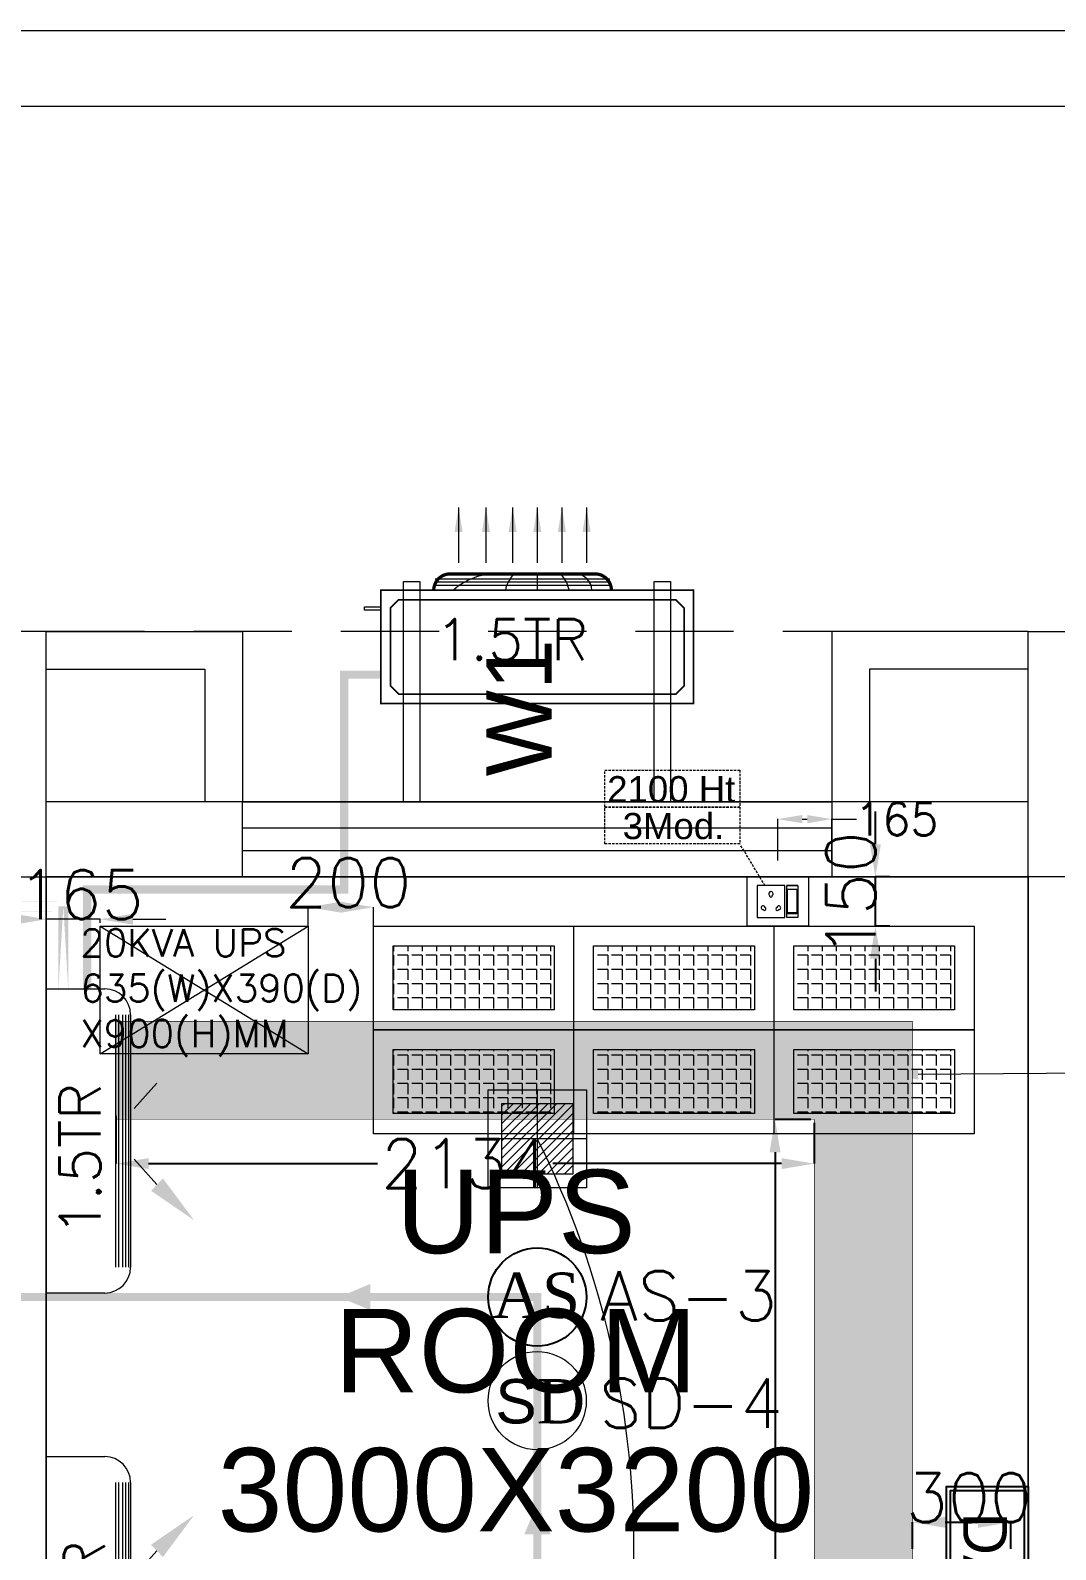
# Model space of a CAD drawing. Extents: x 3505867 to 4040009, y -660366 to -590408.
# Drawn here: x 3534486 to 3537618, y -598578 to -593937 of the extents above; entities that cross this region are included whole.
import ezdxf
from ezdxf import colors
from ezdxf.entities.mleader import LeaderData, LeaderLine
from ezdxf.math import Vec2, Vec3

# ---------------------------------------------------------------- set-up
doc = ezdxf.new("R2010")
doc.units = 0
doc.header["$LTSCALE"] = 6
doc.header["$MEASUREMENT"] = 0
for name, pattern in [('1', [0]), ('CONTINIOUS', [0]), ('CONTINU', [0]), ('DASHED2', [0.375, 0.25, -0.125]), ('HIDDEN', [0.375, 0.25, -0.125])]:
    doc.linetypes.add(name, pattern=pattern)
doc.layers.get('0').update_dxf_attribs({"linetype": 'CONTINUOUS', "lineweight": 0})
doc.layers.get('Defpoints').update_dxf_attribs({"linetype": 'CONTINUOUS', "lineweight": 0})
for name, color, linetype, lineweight in [('24W RAW POWER', 1, 'CONTINUOUS', 0), ('Chajja', 7, 'CONTINUOUS', 0), ('COL', 5, 'CONTINUOUS', 0), ('DIM', 7, 'CONTINUOUS', 0), ('ELE- DBS', 1, 'CONTINUOUS', 0), ('ELE-24W LED LIGHT', 1, 'CONTINUOUS', 0), ('ELE-CABLE TRAY', 31, 'CONTINUOUS', 0), ('ELE-GIEARTHING', 5, 'CONTINUOUS', 0), ('ELE. DB', 1, 'CONTINUOUS', 0), ('FA-ABOVE SMOKE DETECTOR', 6, 'CONTINUOUS', 25), ('FA-BELOW SMOKE DERECTOR', 1, 'CONTINUOUS', 0), ('FA-FIRE TEXT', 7, 'CONTINUOUS', 0), ('HTL-AC UNIT', 5, 'CONTINUOUS', 0), ('HVAC_HI-WALL_1.5TR', 5, 'CONTINUOUS', 0), ('JOINERY', 7, 'CONTINUOUS', 0), ('MEP_HVAC_COPPER_PIPE', 5, 'CONTINUOUS', 0), ('MEP_HVAC_DRAIN_PIPE', 7, 'CONTINUOUS', 0), ('MEP_HVAC_TEXT', 7, 'CONTINUOUS', 0), ('TEXT', 5, 'CONTINUOUS', 0), ('WALL', 10, 'CONTINUOUS', 0), ('Window', 161, 'CONTINUOUS', 0)]:
    doc.layers.add(name, color=color, linetype=linetype, lineweight=lineweight)
for name, color, linetype, lineweight, true_color in [('CFT_LOOPING', 7, '1', 0, 0xd6d600), ('ELE-6A AC SOCKET', 7, 'CONTINUOUS', 0, 0x00ceb6), ('ELE-LIGHTING WIRING', 7, 'CONTINUOUS', 0, 0x63d7b6)]:
    doc.layers.add(name, color=color, linetype=linetype, lineweight=lineweight, true_color=true_color)
doc.layers.add('DATA RACK', color=1, linetype='CONTINUOUS')
doc.layers.add('FA-LOOPING', color=200, linetype='CONTINUOUS')
doc.layers.add('LV-Cable Tray', color=211, linetype='CONTINUOUS', lineweight=18, plot=False)
doc.styles.add('ARIAL', font='arial.ttf')
doc.styles.add('PDF Times New Roman', font='times.ttf')
doc.styles.add('ROMANS', font='romans.shx')
doc.styles.get("Standard").update_dxf_attribs({"font": 'SIMPLEX'})
doc.styles.add('T 1-25', font='segoeui.ttf', dxfattribs={"width": 0.8, "height": 50})
doc.styles.add('Tw Cen MT', font='TCM_____.TTF')
doc.styles.add('VERDANA', font='verdana.ttf')
doc.dimstyles.new('AC DIM', dxfattribs={"dimtxt": 200, "dimasz": 200, "dimexe": 0.18, "dimexo": 50, "dimgap": 50, "dimtad": 1, "dimdec": 0, "dimzin": 12, "dimdsep": 46, "dimtxsty": 'ROMANS', "dimcen": 0, "dimclrt": 7, "dimadec": 0, "dimazin": 0, "dimtfac": 1, "dimtdec": 0, "dimtix": 1, "dimtofl": 0, "dimtmove": 0, "dimatfit": 3, "dimfxl": 1, "dimtolj": 1, "dimtzin": 12, "dimarcsym": 0})
doc.dimstyles.new('AEPL1', dxfattribs={"dimtxt": 100, "dimasz": 75, "dimexe": 1.25, "dimexo": 50, "dimtad": 0, "dimdec": 0, "dimtxsty": 'ROMANS', "dimcen": 2.5, "dimclrd": 7, "dimclre": 7, "dimadec": 0, "dimazin": 0, "dimtfac": 1, "dimtdec": 0, "dimtmove": 0, "dimatfit": 3, "dimfxl": 1, "dimlwd": 0, "dimlwe": 0, "dimarcsym": 0})
doc.dimstyles.new('D 1-25', dxfattribs={"dimtxt": 50, "dimasz": 12.5, "dimexe": 0, "dimexo": 10, "dimgap": 0, "dimtad": 0, "dimdec": 0, "dimzin": 0, "dimdsep": 46, "dimtxsty": 'T 1-25', "dimblk": 'ARCHTICK', "dimcen": 5, "dimclrd": 256, "dimclre": 256, "dimclrt": 256, "dimadec": 0, "dimazin": 0, "dimtfac": 50, "dimtdec": 0, "dimtmove": 1, "dimatfit": 2, "dimfxl": 1, "dimtolj": 1, "dimtzin": 0, "dimarcsym": 0})

# ---------------------------------------------------------------- blocks, each defined once
blk = doc.blocks.new('CIVIL IVF')
at = {"layer": 'Chajja', "color": 8, "linetype": 'HIDDEN', "ltscale": 200}
blk.add_line((-6260, 18165.2), (-9260, 18165.2), dxfattribs=at)
blk.add_line((-6260, 18165.2), (-9260, 18165.2), dxfattribs=at)
at = {"layer": 'COL', "color": 8}
for points in [[(-10010, 17415.2), (-9260, 17415.2), (-9260, 18165.2), (-10010, 18165.2)], [(-5510, 17415.2), (-6260, 17415.2), (-6260, 18165.2), (-5510, 18165.2)]]:
    blk.add_lwpolyline(points, close=True, dxfattribs=at)
at = {"layer": 'WALL', "color": 8, "lineweight": 0}
for p, q in [((-6260, 17645.2), (-9260, 17645.2)), ((-6260, 17415.2), (-9260, 17415.2)), ((-6260, 14215.2), (-6260, 17415.2))]:
    blk.add_line(p, q, dxfattribs=at)
at = {"layer": 'WALL', "color": 8, "linetype": 'ByBlock'}
for p, q in [((-9260, 17415.2), (-9260, 14215.2)), ((-9260, 14215.3), (-9260, 17415.2))]:
    blk.add_line(p, q, dxfattribs=at)
for points in [[(-9260, 18165.2), (-8660, 18165.2), (-8660, 17645.2)], [(-9260, 18165.2), (-8660, 18165.2), (-8660, 17645.2)], [(-9260, 18050.2), (-8775, 18050.2), (-8775, 17645.2)], [(-9260, 18050.2), (-8775, 18050.2), (-8775, 17645.2)], [(-11669.8, 17415.2), (-6260, 17415.2), (-6260, 11450.2)]]:
    blk.add_lwpolyline(points, dxfattribs=at)
at = {"layer": 'WALL', "color": 8, "linetype": 'ByBlock', "elevation": 0}
for points in [[(-6260, 18165.2), (-6860, 18165.2), (-6860, 17645.2)], [(-6260, 18165.2), (-6860, 18165.2), (-6860, 17645.2)], [(-6260, 18050.2), (-6745, 18050.2), (-6745, 17645.2)], [(-6260, 18050.2), (-6745, 18050.2), (-6745, 17645.2)]]:
    blk.add_lwpolyline(points, dxfattribs=at)
at = {"layer": 'Window', "color": 8, "linetype": 'Continuous'}
for points in [[(-6860, 17645.2), (-6860, 17415.2), (-8660, 17415.2), (-8660, 17645.2)], [(-6860, 17645.2), (-6860, 17415.2), (-8660, 17415.2), (-8660, 17645.2)], [(-6860, 17565.2), (-6860, 17495.2), (-8660, 17495.2), (-8660, 17565.2)], [(-6860, 17565.2), (-6860, 17495.2), (-8660, 17495.2), (-8660, 17565.2)]]:
    blk.add_lwpolyline(points, close=True, dxfattribs=at)
at = {"layer": 'DIM', "color": 8, "insert": (-7825.2, 15966.4), "char_height": 255, "width": 2294.815, "attachment_point": 5, "style": 'ARIAL'}
blk.add_mtext('UPS\\PROOM 3000X3200', dxfattribs=at)
at = {"layer": 'JOINERY', "color": 8, "style": 'ARIAL', "width": 1}
blk.add_text('W1', height=200, rotation=90, dxfattribs=at).set_placement((-7715.7, 17722.6))
blk.add_text('W1', height=200, rotation=90, dxfattribs=at).set_placement((-7715.7, 17722.6))
blk = doc.blocks.new('EQ2WE')
at = {"layer": 'ELE-6A AC SOCKET', "lineweight": 0}
for p, q in [((-98.7, 169.5), (-215.4, 169.5)), ((-215.4, 169.5), (-215.4, 36.3)), ((-98.7, 36.3), (-98.7, 169.5)), ((-91, 36.3), (-91, 169.5)), ((-91, 169.5), (-44.6, 169.5)), ((-44.6, 169.5), (-91, 169.5)), ((-87.1, 50.8), (-87.1, 155)), ((-87.1, 155), (-48.5, 155)), ((-48.5, 155), (-48.5, 50.8)), ((-44.6, 169.5), (-44.6, 36.3)), ((-44.6, 169.5), (-44.6, 36.3)), ((-215.4, 36.3), (-98.7, 36.3)), ((-44.6, 36.3), (-91, 36.3)), ((-48.5, 55.5), (-87.1, 55.5)), ((-48.5, 50.8), (-87.1, 50.8))]:
    blk.add_line(p, q, dxfattribs=at)
blk.add_lwpolyline([(0, 0), (-257.3, 0), (-257.3, 205.9), (0, 205.9)], close=True, dxfattribs=at)
for centre, radius, start, end in [((-157.1, 135.8), 9.08, 307.15837, 232.84163), ((-157.1, 126.7), 5.79, 161.40312, 18.59688), ((-190.3, 76.9), 7.83, 5.26891, 272.51003), ((-184.2, 71.6), 6.31, 202.68381, 75.09514), ((-130, 71.6), 6.31, 104.90486, 337.31619), ((-123.8, 76.9), 7.83, 267.48997, 174.73109)]:
    blk.add_arc(centre, radius, start, end, dxfattribs=at)
blk = doc.blocks.new('*D394')
at = {"layer": 'Defpoints', "color": 0, "linetype": 'ByBlock', "transparency": 16777216}
for p in [(27078.1, 17180), (27132, 17180), (27132, 17030)]:
    blk.add_point(p, dxfattribs=at)
at = {"layer": 'ELE-CABLE TRAY', "color": 7, "linetype": 'CONTINIOUS', "lineweight": -2, "transparency": 16777216}
for p, q in [((27078.1, 17280), (27078.1, 17380)), ((27122, 17180), (27078.1, 17180)), ((27078.1, 17030), (27078.1, 17180)), ((27122, 17030), (27078.1, 17030)), ((27078.1, 16930), (27078.1, 16830))]:
    blk.add_line(p, q, dxfattribs=at)
at = {"layer": 'ELE-CABLE TRAY', "color": 7, "linetype": 'ByBlock', "transparency": 16777216}
for points in [[(27061.4, 17280), (27094.8, 17280), (27078.1, 17180)], [(27094.8, 16930), (27061.4, 16930), (27078.1, 17030)]]:
    blk.add_solid(points, dxfattribs=at)
at = {"layer": 'ELE-CABLE TRAY', "color": 7, "linetype": 'ByBlock', "transparency": 16777216, "insert": (27003.1, 17127.5), "char_height": 150, "attachment_point": 5, "rotation": 90, "style": 'ROMANS'}
blk.add_mtext('\\A1;150', dxfattribs=at)
blk = doc.blocks.new('*D395')
at = {"layer": 'Defpoints', "color": 0, "linetype": 'ByBlock', "transparency": 16777216}
for p in [(25545.2, 17087.7), (25345.2, 17020.9), (25545.2, 17020.9)]:
    blk.add_point(p, dxfattribs=at)
at = {"layer": 'ELE-CABLE TRAY', "color": 7, "linetype": 'CONTINIOUS', "lineweight": -2, "transparency": 16777216}
for p, q in [((25345.2, 17030.9), (25345.2, 17087.7)), ((25445.2, 17087.7), (25445.2, 17087.7)), ((25545.2, 17030.9), (25545.2, 17087.7))]:
    blk.add_line(p, q, dxfattribs=at)
at = {"layer": 'ELE-CABLE TRAY', "color": 7, "linetype": 'ByBlock', "transparency": 16777216}
for points in [[(25445.2, 17104.4), (25445.2, 17071.1), (25345.2, 17087.7)], [(25445.2, 17071.1), (25445.2, 17104.4), (25545.2, 17087.7)]]:
    blk.add_solid(points, dxfattribs=at)
at = {"layer": 'ELE-CABLE TRAY', "color": 7, "linetype": 'ByBlock', "transparency": 16777216, "insert": (25467.7, 17162.7), "char_height": 150, "attachment_point": 5, "style": 'ROMANS'}
blk.add_mtext('\\A1;200', dxfattribs=at)
blk = doc.blocks.new('*D396')
at = {"layer": 'Defpoints', "color": 0, "linetype": 'ByBlock', "transparency": 16777216}
for p in [(24545, 17051), (24545, 17030), (24710, 17030)]:
    blk.add_point(p, dxfattribs=at)
at = {"layer": 'ELE-CABLE TRAY', "color": 7, "linetype": 'CONTINIOUS', "lineweight": -2, "transparency": 16777216}
for p, q in [((24445, 17051), (24345, 17051)), ((24545, 17040), (24545, 17051)), ((24710, 17051), (24545, 17051)), ((24710, 17040), (24710, 17051)), ((24810, 17051), (24910, 17051))]:
    blk.add_line(p, q, dxfattribs=at)
at = {"layer": 'ELE-CABLE TRAY', "color": 7, "linetype": 'ByBlock', "transparency": 16777216}
for points in [[(24445, 17034.3), (24445, 17067.6), (24545, 17051)], [(24810, 17067.6), (24810, 17034.3), (24710, 17051)]]:
    blk.add_solid(points, dxfattribs=at)
at = {"layer": 'ELE-CABLE TRAY', "color": 7, "linetype": 'ByBlock', "transparency": 16777216, "insert": (24650, 17126), "char_height": 150, "attachment_point": 5, "style": 'ROMANS'}
blk.add_mtext('\\A1;165', dxfattribs=at)
blk = doc.blocks.new('*D397')
at = {"layer": 'Defpoints', "color": 0, "linetype": 'ByBlock', "transparency": 16777216}
for p in [(27078.1, 17180), (27132, 17180), (27132, 17030)]:
    blk.add_point(p, dxfattribs=at)
at = {"layer": 'ELE-CABLE TRAY', "color": 7, "linetype": 'CONTINIOUS', "lineweight": -2, "transparency": 16777216}
for p, q in [((27078.1, 17280), (27078.1, 17380)), ((27122, 17180), (27078.1, 17180)), ((27078.1, 17030), (27078.1, 17180)), ((27122, 17030), (27078.1, 17030)), ((27078.1, 16930), (27078.1, 16830))]:
    blk.add_line(p, q, dxfattribs=at)
at = {"layer": 'ELE-CABLE TRAY', "color": 7, "linetype": 'ByBlock', "transparency": 16777216}
for points in [[(27061.4, 17280), (27094.8, 17280), (27078.1, 17180)], [(27094.8, 16930), (27061.4, 16930), (27078.1, 17030)]]:
    blk.add_solid(points, dxfattribs=at)
at = {"layer": 'ELE-CABLE TRAY', "color": 7, "linetype": 'ByBlock', "transparency": 16777216, "insert": (27003.1, 17127.5), "char_height": 150, "attachment_point": 5, "rotation": 90, "style": 'ROMANS'}
blk.add_mtext('\\A1;150', dxfattribs=at)
blk = doc.blocks.new('*D472')
at = {"layer": 'Defpoints', "color": 0, "linetype": 'ByBlock', "transparency": 16777216}
for p in [(26945, 17356.8), (26779.6, 17180), (26945, 17180)]:
    blk.add_point(p, dxfattribs=at)
at = {"layer": 'ELE-CABLE TRAY', "color": 7, "linetype": 'ByBlock', "lineweight": 0, "transparency": 16777216}
for p, q in [((26779.6, 17230), (26779.6, 17358)), ((26854.6, 17356.8), (26870, 17356.8)), ((26945, 17230), (26945, 17358)), ((26945, 17356.8), (27020, 17356.8))]:
    blk.add_line(p, q, dxfattribs=at)
at = {"layer": 'ELE-CABLE TRAY', "color": 7, "linetype": 'ByBlock', "transparency": 16777216}
for points in [[(26854.6, 17369.3), (26854.6, 17344.3), (26779.6, 17356.8)], [(26870, 17344.3), (26870, 17369.3), (26945, 17356.8)]]:
    blk.add_solid(points, dxfattribs=at)
at = {"layer": 'ELE-CABLE TRAY', "color": 0, "linetype": 'ByBlock', "transparency": 16777216, "insert": (27142.1, 17356.8), "char_height": 100, "attachment_point": 5, "style": 'ROMANS'}
blk.add_mtext('165', dxfattribs=at)
blk = doc.blocks.new('3EWRWE')
at = {"layer": 'ELE- DBS'}
h = blk.add_hatch(dxfattribs=at)
h.set_pattern_fill('ANGLE', color=2, scale=6.24741, angle=180)
h.set_pattern_definition([(180, (863804.8, 517320.34), (-6e-14, -43.6381615), [31.7368447, -11.9013168]), (270, (863804.8, 517320.34), (43.6381615, -6e-14), [31.7368447, -11.9013168])])
h.paths.add_polyline_path([(-60.2, 61.7), (-551.5, 61.7), (-551.5, 257.5), (-60.2, 257.5)])
h.paths.add_polyline_path([(-671.8, 61.7), (-1163.1, 61.7), (-1163.1, 257.5), (-671.8, 257.5)])
h.paths.add_polyline_path([(-1283.5, 379.1), (-1774.8, 379.1), (-1774.8, 574.8), (-1283.5, 574.8)])
h.paths.add_polyline_path([(-60.2, 379.1), (-551.5, 379.1), (-551.5, 574.8), (-60.2, 574.8)])
h.paths.add_polyline_path([(-671.8, 379.1), (-1163.1, 379.1), (-1163.1, 574.8), (-671.8, 574.8)])
h.paths.add_polyline_path([(-1283.5, 61.7), (-1774.8, 61.7), (-1774.8, 257.5), (-1283.5, 257.5)])
at = {"layer": 'ELE- DBS', "color": 3}
for p, q in [((-1223.3, 317.4), (-1223.3, 634.7)), ((-611.6, 317.4), (-611.6, 634.7)), ((-1223.3, 0), (-1223.3, 317.4)), ((-611.6, 0), (-611.6, 317.4))]:
    blk.add_line(p, q, dxfattribs=at)
for points in [[(0, 317.4), (-1835, 317.4), (-1835, 634.7), (0, 634.7)], [(-1283.5, 379.1), (-1774.8, 379.1), (-1774.8, 574.8), (-1283.5, 574.8)], [(-671.8, 379.1), (-1163.1, 379.1), (-1163.1, 574.8), (-671.8, 574.8)], [(-60.2, 379.1), (-551.5, 379.1), (-551.5, 574.8), (-60.2, 574.8)], [(0, 0), (-1835, 0), (-1835, 317.4), (0, 317.4)], [(-1283.5, 61.7), (-1774.8, 61.7), (-1774.8, 257.5), (-1283.5, 257.5)], [(-671.8, 61.7), (-1163.1, 61.7), (-1163.1, 257.5), (-671.8, 257.5)], [(-60.2, 61.7), (-551.5, 61.7), (-551.5, 257.5), (-60.2, 257.5)]]:
    blk.add_lwpolyline(points, close=True, dxfattribs=at)
blk = doc.blocks.new('*D504')
at = {"layer": 'Defpoints', "color": 0, "linetype": 'ByBlock', "transparency": 16777216}
for p in [(-1999.8, 17322.9), (-2199.8, 17256.1), (-1999.8, 17256.1)]:
    blk.add_point(p, dxfattribs=at)
at = {"layer": 'ELE-CABLE TRAY', "color": 7, "linetype": 'CONTINIOUS', "lineweight": -2, "transparency": 16777216}
for p, q in [((-2199.8, 17266.1), (-2199.8, 17322.9)), ((-2099.8, 17322.9), (-2099.8, 17322.9)), ((-1999.8, 17266.1), (-1999.8, 17322.9))]:
    blk.add_line(p, q, dxfattribs=at)
at = {"layer": 'ELE-CABLE TRAY', "color": 7, "linetype": 'ByBlock', "transparency": 16777216}
for points in [[(-2099.8, 17339.6), (-2099.8, 17306.2), (-2199.8, 17322.9)], [(-2099.8, 17306.2), (-2099.8, 17339.6), (-1999.8, 17322.9)]]:
    blk.add_solid(points, dxfattribs=at)
at = {"layer": 'ELE-CABLE TRAY', "color": 7, "linetype": 'ByBlock', "transparency": 16777216, "insert": (-2077.3, 17397.9), "char_height": 150, "attachment_point": 5, "style": 'ROMANS'}
blk.add_mtext('\\A1;200', dxfattribs=at)
blk = doc.blocks.new('*D505')
at = {"layer": 'Defpoints', "color": 0, "linetype": 'ByBlock', "transparency": 16777216}
for p in [(-3000, 17286.1), (-3000, 17265.2), (-2835, 17265.2)]:
    blk.add_point(p, dxfattribs=at)
at = {"layer": 'ELE-CABLE TRAY', "color": 7, "linetype": 'CONTINIOUS', "lineweight": -2, "transparency": 16777216}
for p, q in [((-3100, 17286.1), (-3200, 17286.1)), ((-3000, 17275.2), (-3000, 17286.1)), ((-2835, 17286.1), (-3000, 17286.1)), ((-2835, 17275.2), (-2835, 17286.1)), ((-2735, 17286.1), (-2635, 17286.1))]:
    blk.add_line(p, q, dxfattribs=at)
at = {"layer": 'ELE-CABLE TRAY', "color": 7, "linetype": 'ByBlock', "transparency": 16777216}
for points in [[(-3100, 17269.5), (-3100, 17302.8), (-3000, 17286.1)], [(-2735, 17302.8), (-2735, 17269.5), (-2835, 17286.1)]]:
    blk.add_solid(points, dxfattribs=at)
at = {"layer": 'ELE-CABLE TRAY', "color": 7, "linetype": 'ByBlock', "transparency": 16777216, "insert": (-2895, 17361.1), "char_height": 150, "attachment_point": 5, "style": 'ROMANS'}
blk.add_mtext('\\A1;165', dxfattribs=at)
blk = doc.blocks.new('*D506')
at = {"layer": 'Defpoints', "color": 0, "linetype": 'ByBlock', "transparency": 16777216}
for p in [(-466.9, 17415.2), (-413, 17415.2), (-413, 17265.2)]:
    blk.add_point(p, dxfattribs=at)
at = {"layer": 'ELE-CABLE TRAY', "color": 7, "linetype": 'CONTINIOUS', "lineweight": -2, "transparency": 16777216}
for p, q in [((-466.9, 17515.2), (-466.9, 17615.2)), ((-423, 17415.2), (-466.9, 17415.2)), ((-466.9, 17265.2), (-466.9, 17415.2)), ((-423, 17265.2), (-466.9, 17265.2)), ((-466.9, 17165.2), (-466.9, 17065.2))]:
    blk.add_line(p, q, dxfattribs=at)
at = {"layer": 'ELE-CABLE TRAY', "color": 7, "linetype": 'ByBlock', "transparency": 16777216}
for points in [[(-483.6, 17515.2), (-450.2, 17515.2), (-466.9, 17415.2)], [(-450.2, 17165.2), (-483.6, 17165.2), (-466.9, 17265.2)]]:
    blk.add_solid(points, dxfattribs=at)
at = {"layer": 'ELE-CABLE TRAY', "color": 7, "linetype": 'ByBlock', "transparency": 16777216, "insert": (-541.9, 17362.7), "char_height": 150, "attachment_point": 5, "rotation": 90, "style": 'ROMANS'}
blk.add_mtext('\\A1;150', dxfattribs=at)
blk = doc.blocks.new('24w led light')
at = {"layer": 'ELE-24W LED LIGHT', "color": 1, "lineweight": 0}
for p, q in [((159, 159), (-160, 159)), ((-160, 159), (-160, -160)), ((-0.5, -160), (-0.5, 159)), ((159, -160), (159, 159)), ((114.5, 114.5), (-115.5, 114.5)), ((-115.5, 114.5), (-115.5, -115.5)), ((110.2, -115.5), (-115.5, 110.2)), ((114.5, -91.7), (-91.7, 114.5)), ((114.5, -63.5), (-63.5, 114.5)), ((114.5, -35.3), (-35.3, 114.5)), ((114.5, -7.1), (-7.1, 114.5)), ((114.5, 21.1), (21.1, 114.5)), ((114.5, 49.3), (49.3, 114.5)), ((114.5, 77.5), (77.5, 114.5)), ((114.5, 105.7), (105.7, 114.5)), ((114.5, -115.5), (114.5, 114.5)), ((82, -115.5), (-115.5, 82)), ((53.8, -115.5), (-115.5, 53.8)), ((25.6, -115.5), (-115.5, 25.6)), ((-160, -0.5), (159, -0.5)), ((-2.6, -115.5), (-115.5, -2.6)), ((-30.8, -115.5), (-115.5, -30.8)), ((-59, -115.5), (-115.5, -59)), ((-87.2, -115.5), (-115.5, -87.2)), ((-115.4, -115.5), (-115.5, -115.4)), ((-115.5, -115.5), (114.5, -115.5)), ((-160, -160), (159, -160))]:
    blk.add_line(p, q, dxfattribs=at)
blk = doc.blocks.new('DATA RACK')
at = {"layer": 'DATA RACK', "color": 1, "ltscale": 5}
for points in [[(0, 0), (0, -1227), (-277.5, -1227), (-277.5, 0)], [(-13.5, -13.5), (-13.5, -1213.5), (-264, -1213.5), (-264, -13.5)]]:
    blk.add_lwpolyline(points, close=True, dxfattribs=at)
at = {"layer": 'DATA RACK', "color": 1, "ltscale": 5, "insert": (-72.2, -89.1), "char_height": 148.31, "width": 1124.346, "attachment_point": 1, "rotation": 270, "style": 'Tw Cen MT'}
blk.add_mtext('DATA RACK', dxfattribs=at)
blk = doc.blocks.new('*D507')
at = {"layer": 'Defpoints', "color": 0, "linetype": 'ByBlock', "transparency": 16777216}
for p in [(-1999.8, 17322.9), (-2199.8, 17256.1), (-1999.8, 17256.1)]:
    blk.add_point(p, dxfattribs=at)
at = {"layer": 'ELE-CABLE TRAY', "color": 7, "linetype": 'CONTINIOUS', "lineweight": -2, "transparency": 16777216}
for p, q in [((-2199.8, 17266.1), (-2199.8, 17322.9)), ((-2099.8, 17322.9), (-2099.8, 17322.9)), ((-1999.8, 17266.1), (-1999.8, 17322.9))]:
    blk.add_line(p, q, dxfattribs=at)
at = {"layer": 'ELE-CABLE TRAY', "color": 7, "linetype": 'ByBlock', "transparency": 16777216}
for points in [[(-2099.8, 17339.6), (-2099.8, 17306.2), (-2199.8, 17322.9)], [(-2099.8, 17306.2), (-2099.8, 17339.6), (-1999.8, 17322.9)]]:
    blk.add_solid(points, dxfattribs=at)
at = {"layer": 'ELE-CABLE TRAY', "color": 7, "linetype": 'ByBlock', "transparency": 16777216, "insert": (-2077.3, 17397.9), "char_height": 150, "attachment_point": 5, "style": 'ROMANS'}
blk.add_mtext('\\A1;200', dxfattribs=at)
blk = doc.blocks.new('*D508')
at = {"layer": 'Defpoints', "color": 0, "linetype": 'ByBlock', "transparency": 16777216}
for p in [(-3000, 17286.1), (-3000, 17265.2), (-2835, 17265.2)]:
    blk.add_point(p, dxfattribs=at)
at = {"layer": 'ELE-CABLE TRAY', "color": 7, "linetype": 'CONTINIOUS', "lineweight": -2, "transparency": 16777216}
for p, q in [((-3100, 17286.1), (-3200, 17286.1)), ((-3000, 17275.2), (-3000, 17286.1)), ((-2835, 17286.1), (-3000, 17286.1)), ((-2835, 17275.2), (-2835, 17286.1)), ((-2735, 17286.1), (-2635, 17286.1))]:
    blk.add_line(p, q, dxfattribs=at)
at = {"layer": 'ELE-CABLE TRAY', "color": 7, "linetype": 'ByBlock', "transparency": 16777216}
for points in [[(-3100, 17269.5), (-3100, 17302.8), (-3000, 17286.1)], [(-2735, 17302.8), (-2735, 17269.5), (-2835, 17286.1)]]:
    blk.add_solid(points, dxfattribs=at)
at = {"layer": 'ELE-CABLE TRAY', "color": 7, "linetype": 'ByBlock', "transparency": 16777216, "insert": (-2895, 17361.1), "char_height": 150, "attachment_point": 5, "style": 'ROMANS'}
blk.add_mtext('\\A1;165', dxfattribs=at)
blk = doc.blocks.new('*D509')
at = {"layer": 'Defpoints', "color": 0, "linetype": 'ByBlock', "transparency": 16777216}
for p in [(-466.9, 17415.2), (-413, 17415.2), (-413, 17265.2)]:
    blk.add_point(p, dxfattribs=at)
at = {"layer": 'ELE-CABLE TRAY', "color": 7, "linetype": 'CONTINIOUS', "lineweight": -2, "transparency": 16777216}
for p, q in [((-466.9, 17515.2), (-466.9, 17615.2)), ((-423, 17415.2), (-466.9, 17415.2)), ((-466.9, 17265.2), (-466.9, 17415.2)), ((-423, 17265.2), (-466.9, 17265.2)), ((-466.9, 17165.2), (-466.9, 17065.2))]:
    blk.add_line(p, q, dxfattribs=at)
at = {"layer": 'ELE-CABLE TRAY', "color": 7, "linetype": 'ByBlock', "transparency": 16777216}
for points in [[(-483.6, 17515.2), (-450.2, 17515.2), (-466.9, 17415.2)], [(-450.2, 17165.2), (-483.6, 17165.2), (-466.9, 17265.2)]]:
    blk.add_solid(points, dxfattribs=at)
at = {"layer": 'ELE-CABLE TRAY', "color": 7, "linetype": 'ByBlock', "transparency": 16777216, "insert": (-541.9, 17362.7), "char_height": 150, "attachment_point": 5, "rotation": 90, "style": 'ROMANS'}
blk.add_mtext('\\A1;150', dxfattribs=at)
blk = doc.blocks.new('*D245')
at = {"layer": 'Defpoints', "color": 0, "linetype": 'ByBlock', "transparency": 16777216}
for p in [(-466.9, 17415.2), (-413, 17415.2), (-413, 17265.2)]:
    blk.add_point(p, dxfattribs=at)
at = {"layer": 'ELE-CABLE TRAY', "color": 7, "linetype": 'CONTINIOUS', "lineweight": -2, "transparency": 16777216}
for p, q in [((-466.9, 17515.2), (-466.9, 17615.2)), ((-423, 17415.2), (-466.9, 17415.2)), ((-466.9, 17265.2), (-466.9, 17415.2)), ((-423, 17265.2), (-466.9, 17265.2)), ((-466.9, 17165.2), (-466.9, 17065.2))]:
    blk.add_line(p, q, dxfattribs=at)
at = {"layer": 'ELE-CABLE TRAY', "color": 7, "linetype": 'ByBlock', "transparency": 16777216}
for points in [[(-483.6, 17515.2), (-450.2, 17515.2), (-466.9, 17415.2)], [(-450.2, 17165.2), (-483.6, 17165.2), (-466.9, 17265.2)]]:
    blk.add_solid(points, dxfattribs=at)
at = {"layer": 'ELE-CABLE TRAY', "color": 7, "linetype": 'ByBlock', "transparency": 16777216, "insert": (-541.9, 17362.7), "char_height": 150, "attachment_point": 5, "rotation": 90, "style": 'ROMANS'}
blk.add_mtext('\\A1;150', dxfattribs=at)
blk = doc.blocks.new('*D251')
at = {"layer": 'Defpoints', "color": 0, "linetype": 'ByBlock', "transparency": 16777216}
for p in [(-773.6, 16674.3), (-653.7, 16674.3), (-653.7, 10600.2)]:
    blk.add_point(p, dxfattribs=at)
at = {"layer": 'ELE-CABLE TRAY', "color": 7, "linetype": 'CONTINIOUS', "lineweight": -2, "transparency": 16777216}
for p, q in [((-663.7, 16674.3), (-773.6, 16674.3)), ((-773.6, 16574.3), (-773.6, 13901.5)), ((-773.6, 10700.2), (-773.6, 13372.9)), ((-663.7, 10600.2), (-773.6, 10600.2))]:
    blk.add_line(p, q, dxfattribs=at)
at = {"layer": 'ELE-CABLE TRAY', "color": 7, "linetype": 'ByBlock', "transparency": 16777216}
for points in [[(-756.9, 16574.3), (-790.2, 16574.3), (-773.6, 16674.3)], [(-790.2, 10700.2), (-756.9, 10700.2), (-773.6, 10600.2)]]:
    blk.add_solid(points, dxfattribs=at)
at = {"layer": 'ELE-CABLE TRAY', "color": 7, "linetype": 'ByBlock', "transparency": 16777216, "insert": (-773.6, 13637.2), "char_height": 150, "attachment_point": 5, "rotation": 90, "style": 'ROMANS'}
blk.add_mtext('\\A1;6074', dxfattribs=at)
blk = doc.blocks.new('*D252')
at = {"layer": 'Defpoints', "color": 0, "linetype": 'ByBlock', "transparency": 16777216}
for p in [(-2787.3, 16695.5), (-653.7, 16674.3), (-2787.3, 16539.5)]:
    blk.add_point(p, dxfattribs=at)
at = {"layer": 'ELE-CABLE TRAY', "color": 7, "linetype": 'CONTINIOUS', "lineweight": -2, "transparency": 16777216}
for p, q in [((-2787.3, 16685.5), (-2787.3, 16539.5)), ((-653.7, 16664.3), (-653.7, 16539.5)), ((-2687.3, 16539.5), (-1988.3, 16539.5)), ((-753.7, 16539.5), (-1452.6, 16539.5))]:
    blk.add_line(p, q, dxfattribs=at)
at = {"layer": 'ELE-CABLE TRAY', "color": 7, "linetype": 'ByBlock', "transparency": 16777216}
for points in [[(-2687.3, 16556.2), (-2687.3, 16522.8), (-2787.3, 16539.5)], [(-753.7, 16522.8), (-753.7, 16556.2), (-653.7, 16539.5)]]:
    blk.add_solid(points, dxfattribs=at)
at = {"layer": 'ELE-CABLE TRAY', "color": 7, "linetype": 'ByBlock', "transparency": 16777216, "insert": (-1720.5, 16539.5), "char_height": 150, "attachment_point": 5, "style": 'ROMANS'}
blk.add_mtext('\\A1;2134', dxfattribs=at)
blk = doc.blocks.new('*D257')
at = {"layer": 'Defpoints', "color": 0, "linetype": 'ByBlock', "transparency": 16777216}
for p in [(-53.7, 15443.5), (-353.7, 15353), (-53.7, 15353)]:
    blk.add_point(p, dxfattribs=at)
at = {"layer": 'LV-Cable Tray', "color": 7, "linetype": 'CONTINIOUS', "lineweight": -2, "transparency": 16777216}
for p, q in [((-353.7, 15363), (-353.7, 15443.5)), ((-253.7, 15443.5), (-153.7, 15443.5)), ((-53.7, 15363), (-53.7, 15443.5))]:
    blk.add_line(p, q, dxfattribs=at)
at = {"layer": 'LV-Cable Tray', "color": 7, "linetype": 'ByBlock', "transparency": 16777216}
for points in [[(-253.7, 15460.2), (-253.7, 15426.9), (-353.7, 15443.5)], [(-153.7, 15426.9), (-153.7, 15460.2), (-53.7, 15443.5)]]:
    blk.add_solid(points, dxfattribs=at)
at = {"layer": 'LV-Cable Tray', "color": 7, "linetype": 'ByBlock', "transparency": 16777216, "insert": (-181.2, 15518.5), "char_height": 150, "attachment_point": 5, "style": 'ROMANS'}
blk.add_mtext('\\A1;300', dxfattribs=at)
blk = doc.blocks.new('SMOKE DETECTOR')
at = {"layer": 'FA-BELOW SMOKE DERECTOR', "color": 7}
blk.add_circle((931028.7, -118293.9), 166, dxfattribs=at)
at = {"layer": 'FA-BELOW SMOKE DERECTOR', "insert": (930887.1, -118373), "char_height": 150, "attachment_point": 7, "style": 'PDF Times New Roman'}
blk.add_mtext('{\\fArial|b0|i0|c0|p34;S}D', dxfattribs=at)
blk = doc.blocks.new('above smoke detector')
at = {"layer": 'FA-ABOVE SMOKE DETECTOR', "color": 7}
blk.add_circle((0, 0), 300, dxfattribs=at)
at = {"layer": 'FA-ABOVE SMOKE DETECTOR', "color": 53, "style": 'PDF Times New Roman'}
blk.add_text('AS', height=277.38, dxfattribs=at).set_placement((-273.6, -127.7))
blk = doc.blocks.new('DSFREWR')
at = {"layer": 'FA-LOOPING', "linetype": 'ByBlock', "const_width": 25}
blk.add_lwpolyline([(-200, 1822.5), (-354.3, 1822.5), (-354.3, -519.8), (5510, -519.8), (5510, -1072.5), (-1500, -1072.5), (-1500, 8289.3), (-81.5, 8289.3), (-81.5, 9102.4), (-1499.5, 9102.4), (-1499.5, 16131.8), (-4319.4, 16131.8)], dxfattribs=at)
at = {"layer": 'FA-LOOPING', "color": 200, "linetype": 'CONTINU'}
for points in [[(-2009.8, 16131.8, 80.4, 0, 0), (-2104.6, 16131.8, 0, 0, 0)], [(-1499.5, 15406.7, 80.4, 0, 0), (-1499.5, 15501.6, 0, 0, 0)]]:
    blk.add_lwpolyline(points, format="xyseb", dxfattribs=at)
at = {"layer": 'FA-ABOVE SMOKE DETECTOR', "xscale": 0.4999999999993358, "yscale": 0.4999999999993358, "zscale": 0.4999999999993358}
blk.add_blockref('above smoke detector', (-1500, 16131.8), dxfattribs=at)
at = {"layer": 'FA-BELOW SMOKE DERECTOR', "color": 6, "xscale": 0.9035551315104862, "yscale": 0.9035551315104862, "zscale": 0.9035551315104862}
blk.add_blockref('SMOKE DETECTOR', (-842735.8, 122700.2), dxfattribs=at)
at = {"layer": 'FA-FIRE TEXT', "color": 200, "linetype": 'CONTINU', "char_height": 150, "width": 349.838, "attachment_point": 1, "style": 'ROMANS'}
for s, insert in [('{\\C256;AS-3}', (-1307.6, 16210.4)), ('{\\C256;SD-4}', (-1310.4, 15882.6))]:
    blk.add_mtext(s, dxfattribs=dict(at, insert=insert))
blk = doc.blocks.new('HI WALL SPLIT AC UNIT 1.5TR')
at = {"layer": 'HVAC_HI-WALL_1.5TR', "color": 7, "lineweight": 5}
for p, q in [((1295285.1, -129882.4), (1295362.7, -129951.6)), ((1295595, -129882.4), (1295517.4, -129951.6))]:
    blk.add_line(p, q, dxfattribs=at)
at = {"layer": 'HVAC_HI-WALL_1.5TR', "color": 5, "lineweight": 5}
for p, q in [((1295076, -129962.8), (1295847.5, -129962.8)), ((1294997.2, -130220.8), (1294997.2, -130041.6)), ((1295926.2, -130220.8), (1295926.2, -130041.6)), ((1294997.2, -130220.8), (1295926.2, -130220.8))]:
    blk.add_line(p, q, dxfattribs=at)
at = {"layer": 'HVAC_HI-WALL_1.5TR', "color": 8, "lineweight": 5}
for p, q in [((1295076, -129969.7), (1295847.5, -129969.7)), ((1295076, -129979), (1295847.5, -129979)), ((1295076, -129988.2), (1295847.5, -129988.2)), ((1295076, -129999.8), (1295847.5, -129999.8)), ((1295076, -130009), (1295847.5, -130009))]:
    blk.add_line(p, q, dxfattribs=at)
at = {"layer": 'HVAC_HI-WALL_1.5TR', "color": 5, "lineweight": 5}
for centre, start, end in [((1295076, -130041.6), 90, 180), ((1295847.5, -130041.6), 0, 90)]:
    blk.add_arc(centre, 78.8, start, end, dxfattribs=at)
at = {"layer": 'HVAC_HI-WALL_1.5TR', "color": 7, "lineweight": 5}
for points in [[(1295304, -129864.2), (1295266.2, -129900.6), (1295175.9, -129769)], [(1295576.1, -129864.2), (1295613.9, -129900.6), (1295704.2, -129769)]]:
    blk.add_solid(points, dxfattribs=at)
blk = doc.blocks.new('SFDS')
at = {"layer": 'CFT_LOOPING', "color": 7, "linetype": 'DASHED2', "ltscale": 5}
blk.add_line((26740.7, 17153.5), (26664, 17281.3), dxfattribs=at)
for points in [[(26251.4, 17506.3), (26664, 17506.3), (26664, 17393.8), (26251.4, 17393.8)], [(26251.4, 17393.8), (26664, 17393.8), (26664, 17281.3), (26251.4, 17281.3)]]:
    blk.add_lwpolyline(points, close=True, dxfattribs=at)
at = {"layer": 'ELE-6A AC SOCKET', "color": 254, "linetype": 'ByBlock', "xscale": 0.7286145446852714, "yscale": 0.7286145446852714, "zscale": 0.7286145446852714}
blk.add_blockref('EQ2WE', (26873.4, 17030), dxfattribs=at)
at = {"layer": 'TEXT', "color": 7, "char_height": 80, "attachment_point": 1}
for s, insert, width in [('\\A1;{\\fArial|b0|i0|c0|p34;2100 Ht}', (26258.8, 17488.2), 8957.987), ('\\A1;{\\fArial|b0|i0|c0|p34;3Mod.}', (26305.9, 17375.7), 352.575)]:
    blk.add_mtext(s, dxfattribs=dict(at, insert=insert, width=width))
at = {"layer": 'ELE-CABLE TRAY', "color": 0, "linetype": 'ByBlock'}
dim = blk.add_linear_dim(base=(26945, 17356.8), p1=(26779.6, 17180), p2=(26945, 17180), dimstyle='AEPL1', dxfattribs=at)
dim.commit()
dim.dimension.update_dxf_attribs({"geometry": '*D472', "text_midpoint": (27142.1, 17356.8)})
at = {"layer": 'ELE-CABLE TRAY', "color": 21}
for picture in ['*D394', '*D397']:
    dim = blk.add_linear_dim(base=(27078.1, 17180), p1=(27132, 17030), p2=(27132, 17180), angle=90, dimstyle='D 1-25', override={"dimtxt": 150, "dimasz": 100, "dimtxsty": 'ROMANS', "dimclrd": 7, "dimclre": 7, "dimclrt": 7}, dxfattribs=at)
    dim.commit()
    dim.dimension.update_dxf_attribs({"geometry": picture, "text_midpoint": (27003.1, 17127.5)})
for base, p1, p2, picture, middle in [((24545, 17051), (24710, 17030), (24545, 17030), '*D396', (24650, 17126)), ((25545.2, 17087.7), (25345.2, 17020.9), (25545.2, 17020.9), '*D395', (25467.7, 17162.7))]:
    dim = blk.add_linear_dim(base=base, p1=p1, p2=p2, dimstyle='D 1-25', override={"dimtxt": 150, "dimasz": 100, "dimtxsty": 'ROMANS', "dimclrd": 7, "dimclre": 7, "dimclrt": 7}, dxfattribs=at)
    dim.commit()
    dim.dimension.update_dxf_attribs({"geometry": picture, "text_midpoint": middle})
blk = doc.blocks.new('WETRWER')
at = {"layer": 'ELE- DBS', "color": 3}
for p, q in [((-2835, 16875.2), (-2199.8, 17265.2)), ((-2835, 17265.2), (-2199.8, 16875.2))]:
    blk.add_line(p, q, dxfattribs=at)
at = {"layer": 'ELE- DBS', "color": 3, "elevation": 0}
blk.add_lwpolyline([(-2835, 16875.2), (-2835, 17265.2), (-2199.8, 17265.2), (-2199.8, 16875.2)], close=True, dxfattribs=at)
at = {"layer": 'ELE-LIGHTING WIRING', "linetype": 'ByBlock'}
blk.add_arc((-4009.1, 15362.7), 2804.5, 331.578, 26.5353, dxfattribs=at)
at = {"layer": '24W RAW POWER', "lineweight": 9, "xscale": -0.9404388715045132, "yscale": 0.9404388715045132, "zscale": 0.9404388715045132}
blk.add_blockref('24w led light', (-1500, 16615.6), dxfattribs=at)
at = {"layer": 'DATA RACK', "ltscale": 2, "xscale": 0.9009758719900597, "yscale": 0.9009758719900597, "zscale": 0.9009758719900597}
blk.add_blockref('DATA RACK', (0, 15553.3), dxfattribs=at)
at = {"layer": 'ELE. DB', "linetype": 'ByBlock'}
blk.add_blockref('3EWRWE', (-164.8, 16630.5), dxfattribs=at)
at = {"layer": 'ELE. DB', "color": 0, "insert": (-2895.3, 17256.1), "char_height": 83.335, "width": 1525.509, "attachment_point": 1}
blk.add_mtext('{\\Fromans.shx|c0;20KVA UPS\\P635(W)X390(D)\\PX900(H)MM\\P} ', dxfattribs=at)
at = {"layer": 'ELE-CABLE TRAY', "color": 21}
for picture in ['*D506', '*D509']:
    dim = blk.add_linear_dim(base=(-466.9, 17415.2), p1=(-413, 17265.2), p2=(-413, 17415.2), angle=90, dimstyle='D 1-25', override={"dimtxt": 150, "dimasz": 100, "dimtxsty": 'ROMANS', "dimclrd": 7, "dimclre": 7, "dimclrt": 7}, dxfattribs=at)
    dim.commit()
    dim.dimension.update_dxf_attribs({"geometry": picture, "text_midpoint": (-541.9, 17362.7)})
for base, p1, p2, picture, middle in [((-3000, 17286.1), (-2835, 17265.2), (-3000, 17265.2), '*D505', (-2895, 17361.1)), ((-3000, 17286.1), (-2835, 17265.2), (-3000, 17265.2), '*D508', (-2895, 17361.1)), ((-1999.8, 17322.9), (-2199.8, 17256.1), (-1999.8, 17256.1), '*D504', (-2077.3, 17397.9)), ((-1999.8, 17322.9), (-2199.8, 17256.1), (-1999.8, 17256.1), '*D507', (-2077.3, 17397.9))]:
    dim = blk.add_linear_dim(base=base, p1=p1, p2=p2, dimstyle='D 1-25', override={"dimtxt": 150, "dimasz": 100, "dimtxsty": 'ROMANS', "dimclrd": 7, "dimclre": 7, "dimclrt": 7}, dxfattribs=at)
    dim.commit()
    dim.dimension.update_dxf_attribs({"geometry": picture, "text_midpoint": middle})
at = {"layer": 'TEXT', "color": 0, "linetype": 'Continuous', "ltscale": 12}
ml = blk.add_multileader_mtext('Standard', dxfattribs=at)
ml.set_content(' ')
ml.set_leader_properties()
ml.build(insert=Vec2(0, 0))
ml.multileader.update_dxf_attribs({"dogleg_length": 412.4, "arrow_head_size": 100})
ctx = ml.context
ctx.base_point, ctx.arrow_head_size, ctx.plane_origin, ctx.plane_x_axis, ctx.plane_y_axis = Vec3(711.7, 16818), 100, Vec3(-44.2, 16954.5), Vec3(-1, 0), Vec3(0, -1)
ctx.text_align_type = 2
notes = []
notes.append((ctx, [(0, (1, 1, 0), (295.3, 16818), (1, 0), 412.4, [(0, [(-436.4, 16812)], 0, [])])]))
ctx.mtext.insert, ctx.mtext.text_direction, ctx.mtext.rotation, ctx.mtext.alignment, ctx.mtext.flow_direction = Vec3(709.7, 16815.6), Vec3(-1, 0), 3.141593, 3, 5
for ctx, leaders in notes:
    for number, flags, end, landing, length, lines in leaders:
        leader = LeaderData()
        leader.index, (leader.has_last_leader_line, leader.has_dogleg_vector, leader.attachment_direction) = number, flags
        leader.last_leader_point, leader.dogleg_vector, leader.dogleg_length = Vec3(end), Vec3(landing), length
        for number, points, colour, breaks in lines:
            line = LeaderLine()
            line.index, line.vertices, line.color, line.breaks = number, Vec3.list(points), colors.encode_raw_color(colour), breaks
            leader.lines.append(line)
        ctx.leaders.append(leader)
blk = doc.blocks.new('FSFWERWER')
at = {"layer": 'ELE-CABLE TRAY', "linetype": 'ByBlock'}
h = blk.add_hatch(dxfattribs=at)
h.set_pattern_fill('HONEY', color=256, scale=400.785606)
h.set_pattern_definition([(0, (-41555.127, -26968.577), (75.1473, 43.386315), [50.0982, -100.1964]), (120, (-41555.127, -26968.577), (-75.1473, 43.386315), [50.0982, -100.1964]), (60, (-41555.127, -26968.577), (3e-14, 86.77263), [-100.1964, 50.0982])])
h.paths.add_polyline_path([(-353.7, 10251.4), (-353.7, 16974.3), (-2787.3, 16974.3), (-2787.3, 16674.3), (-653.7, 16674.3), (-653.7, 10251.4)])
at = {"layer": 'ELE-CABLE TRAY', "linetype": 'ByBlock', "const_width": 1.86}
blk.add_lwpolyline([(-353.7, 10251.4), (-353.7, 16974.3), (-2787.3, 16974.3), (-2787.3, 16674.3), (-653.7, 16674.3), (-653.7, 10251.4)], close=True, dxfattribs=at)
at = {"layer": 'ELE-GIEARTHING', "color": 26, "linetype": 'ByBlock', "const_width": 25}
blk.add_lwpolyline([(-616.6, 10217.4), (-616.6, 16699.8), (-2762.2, 16699.8), (-2762.2, 16955.8), (-387.1, 16955.8), (-387.1, 10220.4)], dxfattribs=at)
at = {"layer": 'ELE-CABLE TRAY', "color": 21}
dim = blk.add_linear_dim(base=(-466.9, 17415.2), p1=(-413, 17265.2), p2=(-413, 17415.2), angle=90, dimstyle='D 1-25', override={"dimtxt": 150, "dimasz": 100, "dimtxsty": 'ROMANS', "dimclrd": 7, "dimclre": 7, "dimclrt": 7}, dxfattribs=at)
dim.commit()
dim.dimension.update_dxf_attribs({"geometry": '*D245', "text_midpoint": (-541.9, 17362.7)})
at = {"layer": 'ELE-CABLE TRAY', "linetype": 'ByBlock'}
dim = blk.add_linear_dim(base=(-2787.3, 16539.5), p1=(-653.7, 16674.3), p2=(-2787.3, 16695.5), dimstyle='D 1-25', override={"dimtxt": 150, "dimasz": 100, "dimtxsty": 'ROMANS', "dimclrd": 7, "dimclre": 7, "dimclrt": 7}, dxfattribs=at)
dim.commit()
dim.dimension.update_dxf_attribs({"geometry": '*D252', "text_midpoint": (-1720.5, 16539.5)})
dim = blk.add_linear_dim(base=(-773.6, 16674.3), p1=(-653.7, 10600.2), p2=(-653.7, 16674.3), angle=90, dimstyle='D 1-25', override={"dimtxt": 150, "dimasz": 100, "dimtxsty": 'ROMANS', "dimclrd": 7, "dimclre": 7, "dimclrt": 7}, dxfattribs=at)
dim.commit()
dim.dimension.update_dxf_attribs({"geometry": '*D251', "text_midpoint": (-773.6, 13637.2)})
at = {"layer": 'LV-Cable Tray', "color": 211}
dim = blk.add_linear_dim(base=(-53.7, 15443.5), p1=(-353.7, 15353), p2=(-53.7, 15353), dimstyle='D 1-25', override={"dimtxt": 150, "dimasz": 100, "dimtxsty": 'ROMANS', "dimclrd": 7, "dimclre": 7, "dimclrt": 7}, dxfattribs=at)
dim.commit()
dim.dimension.update_dxf_attribs({"geometry": '*D257', "text_midpoint": (-181.2, 15518.5)})
blk = doc.blocks.new('ODU')
at = {"layer": 'HTL-AC UNIT'}
for p, q in [((3484013.2, -610684.5, 0), (3483479.8, -610684.5, 0)), ((3484013.2, -610694.2, 0), (3483479.8, -610694.2, 0)), ((3484013.2, -610703.9, 0), (3483479.8, -610703.9, 0)), ((3483791.5, -610668.6, 0), (3483791.5, -610718.6, 0))]:
    blk.add_line(p, q, dxfattribs=at)
at = {"layer": 'HTL-AC UNIT', "elevation": 0}
for points in [[(3483383, -611364.6), (3483383, -610691.3), (3483433, -610691.3), (3483433, -611364.6), (3483383, -611364.6)], [(3484148.8, -611364.6), (3484148.8, -610691.3), (3484198.8, -610691.3), (3484198.8, -611364.6), (3484148.8, -611364.6)]]:
    blk.add_lwpolyline(points, dxfattribs=at)
at = {"layer": 'HTL-AC UNIT', "const_width": 10, "elevation": 0}
blk.add_lwpolyline([(3483475.1, -610718.6), (3483475.1, -610718.6, -0.414214), (3483525.1, -610668.6), (3483967.9, -610668.6, -0.414214), (3484017.9, -610718.6), (3484017.9, -610718.6)], format="xyb", dxfattribs=at)
at = {"layer": 'HTL-AC UNIT', "const_width": 5, "elevation": 0}
for points in [[(3483313.8, -610718.6), (3484268.8, -610718.6), (3484268.8, -611064.6), (3483313.8, -611064.6)], [(3483367.8, -610747.7), (3484214.8, -610747.7), (3484239.8, -610772.7), (3484239.8, -611010.6), (3484214.8, -611035.6), (3483367.8, -611035.6), (3483342.8, -611010.6), (3483342.8, -610772.7)]]:
    blk.add_lwpolyline(points, close=True, dxfattribs=at)
at = {"layer": 'HTL-AC UNIT', "elevation": 0}
blk.add_lwpolyline([(3483263.8, -610769.2), (3483313.8, -610769.2), (3483313.8, -610779.2), (3483263.8, -610779.2)], close=True, dxfattribs=at)
at = {"layer": 'HTL-AC UNIT'}
for centre, radius, start, end in [((3483666.2, -610864.4, 0), 196, 87.3624, 131.9453), ((3483789.1, -610736.6, 0), 96.6, 135.2739, 169.2801), ((3483793.9, -610736.6, 0), 96.6, 10.7199, 44.7261), ((3483907.8, -610718.6, 0), 50, 0, 90)]:
    blk.add_arc(centre, radius, start, end, dxfattribs=at)
for points in [[(3483551, -610465.7, 0), (3483551, -610635.2, 0)], [(3483634.7, -610465.7, 0), (3483634.7, -610635.2, 0)], [(3483716.2, -610465.7, 0), (3483716.2, -610635.2, 0)], [(3483791.5, -610465.7, 0), (3483791.5, -610635.2, 0)], [(3483866.7, -610465.7, 0), (3483866.7, -610635.2, 0)], [(3483942, -610465.7, 0), (3483942, -610635.2, 0)]]:
    blk.add_leader(points, dimstyle='AC DIM', override={"dimasz": 75, "dimtad": 0}, dxfattribs=at)

msp = doc.modelspace()

# ---------------------------------------------------------------- linework, layer by layer
for points in [[(3550948.2, -593936.6), (3550948.2, -625948), (3505867, -625948), (3505867, -593936.6)], [(3550716.3, -594168.4), (3550716.3, -625716.2), (3506098.8, -625716.2), (3506098.8, -594168.4)]]:
    msp.add_lwpolyline(points, close=True)
at = {"layer": 'MEP_HVAC_COPPER_PIPE', "linetype": 'ByBlock', "const_width": 25}
for points in [[(3534645.8, -596561.2), (3534645.8, -596561.2), (3535444.1, -596561.2), (3535444.1, -595904.9), (3535556.5, -595904.9)], [(3534659.2, -596865.2), (3534659.2, -596865.2), (3534659.2, -596561.2), (3534659.2, -596561.2), (3534659.2, -596561.2)]]:
    msp.add_lwpolyline(points, dxfattribs=at)
at = {"layer": 'MEP_HVAC_DRAIN_PIPE', "linetype": 'ByBlock'}
for points in [[(3534600.9, -596612.9, 30, 30, 0), (3534600.9, -596612.9, 30, 30, 0), (3531909.1, -596612.9, 0, 0, 0)], [(3534586.3, -596865.2, 30, 30, 0), (3534586.3, -596865.2, 30, 30, 0), (3534586.3, -596612.9, 0, 0, 0)]]:
    msp.add_lwpolyline(points, format="xyseb", close=True, dxfattribs=at)

# ---------------------------------------------------------------- block references
at = {"linetype": 'ByBlock'}
msp.add_blockref('CIVIL IVF', (3543794, -613938.4), dxfattribs=at)
at = {"layer": 'ELE- DBS', "color": 0, "linetype": 'ByBlock'}
msp.add_blockref('SFDS', (3509989, -613703.2), dxfattribs=at)
at = {"layer": 'ELE. DB', "color": 0, "linetype": 'ByBlock'}
msp.add_blockref('WETRWER', (3537534, -613938.4), dxfattribs=at)
at = {"layer": 'FA-LOOPING', "linetype": 'ByBlock'}
msp.add_blockref('FSFWERWER', (3537534, -613938.4), dxfattribs=at)
at = {"layer": 'FA-LOOPING', "color": 0, "linetype": 'ByBlock'}
msp.add_blockref('DSFREWR', (3537534, -613938.4), dxfattribs=at)
at = {"layer": 'HTL-AC UNIT', "linetype": 'ByBlock'}
msp.add_blockref('ODU', (52242.7, 15071.4, 0), dxfattribs=at)
at = {"layer": 'HVAC_HI-WALL_1.5TR', "rotation": 269.9999999999999}
for p in [(3664754.8, 698132), (3664754.8, 696703)]:
    msp.add_blockref('HI WALL SPLIT AC UNIT 1.5TR', p, dxfattribs=at)

# ---------------------------------------------------------------- texts
at = {"layer": 'MEP_HVAC_TEXT', "color": 0, "char_height": 125, "attachment_point": 3, "style": 'VERDANA'}
for insert, rotation in [((3536189.2, -595735.3), 359.9931), ((3534575, -597152.6), 89.9931), ((3534587.6, -598550.4, 0), 89.9931)]:
    msp.add_mtext_dynamic_manual_height_columns('{\\Fromans|c0;\\C256;1.5TR}', width=1718.699, gutter_width=750, heights=[0], dxfattribs=dict(at, insert=insert, rotation=rotation))

doc.saveas('drawing.dxf')
